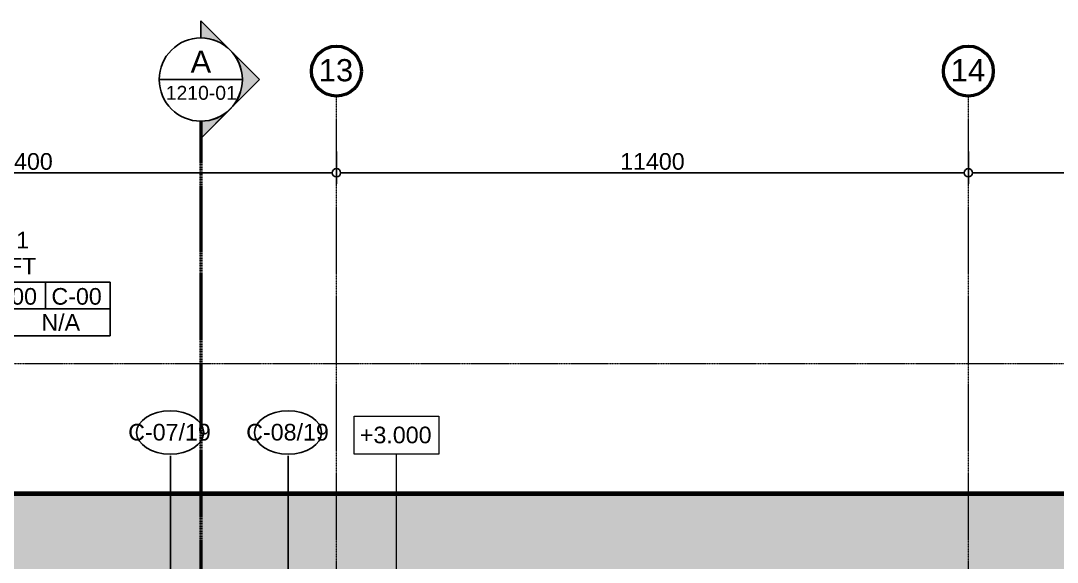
# Model space of a CAD drawing. Header units: millimetres. Extents: x -794868 to -715506, y -16735 to 22434.
# Drawn here: x -784577 to -765878, y 12675 to 22434 of the extents above; entities that cross this region are included whole.
import ezdxf

# ---------------------------------------------------------------- set-up
doc = ezdxf.new("R2010")
doc.units = ezdxf.units.MM
doc.linetypes.add('DPA_Grid _ Level 100', pattern=[10, 5.5, -1.6, 1.3, -1.6])
for name, color, linetype, lineweight in [('A-ANNO-DIMS', 1, 'Continuous', 9), ('A-ANNO-NOTE', 3, 'Continuous', 25), ('A-ROOM-IDEN', 3, 'Continuous', 25), ('A-ROOM-LINE', 3, 'Continuous', 25), ('A-WALL', 5, 'Continuous', 35), ('A-WALL-PATT', 1, 'Continuous', 35), ('G-ANNO-SECL', 3, 'Continuous', 9), ('G-ANNO-TEXT', 3, 'Continuous', 9), ('S-GRID', 251, 'Continuous', 9), ('S-GRID-IDEN', 3, 'Continuous', 50), ('WALL-E', 2, 'Continuous', 35)]:
    doc.layers.add(name, color=color, linetype=linetype, lineweight=lineweight)
doc.styles.add('Arial', font='arial.ttf', dxfattribs={"height": 400})
doc.styles.add('Arial_1', font='arial.ttf', dxfattribs={"height": 250})
doc.styles.add('Arial_2', font='arial.ttf', dxfattribs={"height": 300})
doc.dimstyles.new('DPA-DIM-3_0_C-C', dxfattribs={"dimscale": 304.8, "dimtxt": 306.07782, "dimasz": 0.492126, "dimexe": 0.656168, "dimexo": 0.0625, "dimgap": 0.164042, "dimtad": 1, "dimdec": 0, "dimzin": 0, "dimdsep": 46, "dimtxsty": 'Arial_2', "dimblk1": 'DOTBLANK', "dimblk2": 'DOTBLANK', "dimsah": 1, "dimcen": 0.09, "dimdle": 0.656168, "dimadec": 8, "dimazin": 0, "dimtfac": 1, "dimtdec": 4, "dimtix": 1, "dimtmove": 0, "dimatfit": 3, "dimfxl": 1.312336, "dimfxlon": 1, "dimtvp": 1, "dimtolj": 1, "dimtzin": 0, "dimarcsym": 2})

# ---------------------------------------------------------------- blocks, each defined once
blk = doc.blocks.new('Section - Section Head-531884-4262-01 ENLARGED UPPER PLATFORM LEVEL - REFLECTED CEILING PLAN - SHEET 3')
at = {"layer": 'G-ANNO-SECL'}
h = blk.add_hatch(color=256, dxfattribs=at)
edge = h.paths.add_edge_path()
edge.add_line((-12.8, 5.3), (-7.5, 10.61))
edge.add_line((-7.5, 10.61), (-2.2, 5.3))
edge.add_arc((-7.5, 0), 7.5, 45, 135)
h = blk.add_hatch(color=256, dxfattribs=at)
edge = h.paths.add_edge_path()
edge.add_arc((-7.5, 0), 7.5, 0, 45)
edge.add_line((-2.2, 5.3), (3.11, 0))
edge.add_line((3.11, 0), (0, 0))
edge = h.paths.add_edge_path()
edge.add_line((-15, 0), (-18.11, 0))
edge.add_line((-18.11, 0), (-12.8, 5.3))
edge.add_arc((-7.5, 0), 7.5, 135, 180)
at = {"layer": 'G-ANNO-SECL', "lineweight": 25}
for p, q in [((-7.5, 10.61), (-18.11, 0)), ((-7.5, 10.61), (-12.8, 5.3)), ((3.11, 0), (-7.5, 10.61)), ((-2.2, 5.3), (-7.5, 10.61)), ((-12.8, 5.3), (-18.11, 0)), ((3.11, 0), (-2.2, 5.3)), ((-18.11, 0), (-15, 0)), ((-18.11, 0), (-15, 0)), ((0, 0), (3.11, 0)), ((0, 0), (3.11, 0))]:
    blk.add_line(p, q, dxfattribs=at)
blk.add_circle((-7.5, 0), 7.5, dxfattribs=at)
for start, end in [(45, 135), (135, 180), (0, 45)]:
    blk.add_arc((-7.5, 0), 7.5, start, end, dxfattribs=at)
blk = doc.blocks.new('DPA_Room Tag Box - Standard-4486259-4262-01 ENLARGED UPPER PLATFORM LEVEL - REFLECTED CEILING PLAN - SHEET 3')
at = {"layer": 'A-ROOM-LINE'}
for p, q in [((-17.5, -2.94), (-17.5, -12.6)), ((-17.5, -2.94), (17.5, -2.94)), ((-5.83, -2.94), (-5.83, -7.77)), ((5.83, -2.94), (5.83, -7.77)), ((17.5, -2.94), (17.5, -12.6)), ((-17.5, -7.77), (17.5, -7.77)), ((0, -7.77), (0, -12.6)), ((-17.5, -12.6), (17.5, -12.6))]:
    blk.add_line(p, q, dxfattribs=at)
blk = doc.blocks.new('Ceiling Tags - Ceiling Tags-9510765-4262-01 ENLARGED UPPER PLATFORM LEVEL - REFLECTED CEILING PLAN - SHEET 3')
at = {"layer": 'A-ANNO-NOTE'}
blk.add_ellipse((0, 0), major_axis=(6.05, 0), ratio=0.646436, dxfattribs=at)
blk = doc.blocks.new('Grid - 100 Scale-2291345-4262-01 ENLARGED UPPER PLATFORM LEVEL - REFLECTED CEILING PLAN - SHEET 3')
at = {"layer": 'S-GRID-IDEN'}
blk.add_circle((0, 0), 4.5, dxfattribs=at)
blk = doc.blocks.new('_DotBlank')
at = {"color": 0, "linetype": 'ByBlock', "lineweight": -2}
blk.add_line((-0.5, 0), (-1, 0), dxfattribs=at)
blk.add_circle((0, 0), 0.5, dxfattribs=at)
blk = doc.blocks.new('*D1979')
at = {"layer": 'A-ANNO-DIMS', "color": 0, "lineweight": -2, "transparency": 16777216}
for p, q in [((-45600, 16496), (-45600, 15915)), ((-34200, 16496), (-34200, 15915)), ((-45450, 16115), (-34350, 16115))]:
    blk.add_line(p, q, dxfattribs=at)
at = {"layer": 'Defpoints', "color": 0, "transparency": 16777216}
for p in [(-45600, 16515), (-34200, 16515), (-34200, 16115)]:
    blk.add_point(p, dxfattribs=at)
at = {"layer": 'A-ANNO-DIMS', "color": 0, "lineweight": -2, "transparency": 16777216, "xscale": 150, "yscale": 150, "zscale": 150, "rotation": 180}
blk.add_blockref('_DotBlank', (-45600, 16115), dxfattribs=at)
at = {"layer": 'A-ANNO-DIMS', "color": 0, "lineweight": -2, "transparency": 16777216, "xscale": 150, "yscale": 150, "zscale": 150}
blk.add_blockref('_DotBlank', (-34200, 16115), dxfattribs=at)
at = {"layer": 'A-ANNO-DIMS', "color": 0, "transparency": 16777216, "insert": (-39900, 16318), "char_height": 300, "width": 1384.41, "attachment_point": 5, "style": 'Arial_2'}
blk.add_mtext('\\A1;11400', dxfattribs=at)
blk = doc.blocks.new('*D1980')
at = {"layer": 'A-ANNO-DIMS', "color": 0, "lineweight": -2, "transparency": 16777216}
for p, q in [((-34200, 16496), (-34200, 15915)), ((-22800, 16496), (-22800, 15915)), ((-34050, 16115), (-22950, 16115))]:
    blk.add_line(p, q, dxfattribs=at)
at = {"layer": 'Defpoints', "color": 0, "transparency": 16777216}
for p in [(-34200, 16515), (-22800, 16515), (-22800, 16115)]:
    blk.add_point(p, dxfattribs=at)
at = {"layer": 'A-ANNO-DIMS', "color": 0, "lineweight": -2, "transparency": 16777216, "xscale": 150, "yscale": 150, "zscale": 150, "rotation": 180}
blk.add_blockref('_DotBlank', (-34200, 16115), dxfattribs=at)
at = {"layer": 'A-ANNO-DIMS', "color": 0, "lineweight": -2, "transparency": 16777216, "xscale": 150, "yscale": 150, "zscale": 150}
blk.add_blockref('_DotBlank', (-22800, 16115), dxfattribs=at)
at = {"layer": 'A-ANNO-DIMS', "color": 0, "transparency": 16777216, "insert": (-28500, 16318), "char_height": 300, "width": 1384.41, "attachment_point": 5, "style": 'Arial_2'}
blk.add_mtext('\\A1;11400', dxfattribs=at)
blk = doc.blocks.new('*D1981')
at = {"layer": 'A-ANNO-DIMS', "color": 0, "lineweight": -2, "transparency": 16777216}
for p, q in [((-22800, 16496), (-22800, 15915)), ((-11400, 16496), (-11400, 15915)), ((-22650, 16115), (-11550, 16115))]:
    blk.add_line(p, q, dxfattribs=at)
at = {"layer": 'Defpoints', "color": 0, "transparency": 16777216}
for p in [(-22800, 16515), (-11400, 16515), (-11400, 16115)]:
    blk.add_point(p, dxfattribs=at)
at = {"layer": 'A-ANNO-DIMS', "color": 0, "lineweight": -2, "transparency": 16777216, "xscale": 150, "yscale": 150, "zscale": 150, "rotation": 180}
blk.add_blockref('_DotBlank', (-22800, 16115), dxfattribs=at)
at = {"layer": 'A-ANNO-DIMS', "color": 0, "lineweight": -2, "transparency": 16777216, "xscale": 150, "yscale": 150, "zscale": 150}
blk.add_blockref('_DotBlank', (-11400, 16115), dxfattribs=at)
at = {"layer": 'A-ANNO-DIMS', "color": 0, "transparency": 16777216, "insert": (-17100, 16318), "char_height": 300, "width": 1384.41, "attachment_point": 5, "style": 'Arial_2'}
blk.add_mtext('\\A1;11400', dxfattribs=at)
blk = doc.blocks.new('*U1978')
at = {"layer": 'S-GRID', "linetype": 'DPA_Grid _ Level 100'}
for p, q in [((-34200, -19375), (-34200, 17498.2)), ((-22800, -19375), (-22800, 17498.2)), ((23665.1, 12673), (-49286.1, 12673))]:
    blk.add_line(p, q, dxfattribs=at)
at = {"layer": 'S-GRID-IDEN', "xscale": 99.99999999999993, "yscale": 99.99999999999993, "zscale": 99.99999999999993}
for p in [(-34200, 17948.2), (-22800, 17948.2)]:
    blk.add_blockref('Grid - 100 Scale-2291345-4262-01 ENLARGED UPPER PLATFORM LEVEL - REFLECTED CEILING PLAN - SHEET 3', p, dxfattribs=at)
at = {"layer": 'S-GRID-IDEN', "lineweight": 9, "char_height": 400, "width": 753.586, "attachment_point": 1, "style": 'Arial'}
for s, insert in [('13', (-34518.8, 18164)), ('14', (-23118.8, 18164))]:
    blk.add_mtext(s, dxfattribs=dict(at, insert=insert))
at = {"layer": 'A-ANNO-DIMS'}
for base, p1, p2, picture, middle in [((-34200, 16115), (-45600, 16515), (-34200, 16515), '*D1979', (-39900, 16318.2)), ((-22800, 16115), (-34200, 16515), (-22800, 16515), '*D1980', (-28500, 16318.2)), ((-11400, 16115), (-22800, 16515), (-11400, 16515), '*D1981', (-17100, 16318.2))]:
    dim = blk.add_linear_dim(base=base, p1=p1, p2=p2, dimstyle='DPA-DIM-3_0_C-C', override={"dimpost": '<>', "dimfxl": 11400}, dxfattribs=at)
    dim.commit()
    dim.dimension.update_dxf_attribs({"geometry": picture, "text_midpoint": middle})

msp = doc.modelspace()

# ---------------------------------------------------------------- hatches: boundary and pattern name
at = {"layer": 'A-WALL-PATT', "lineweight": 9}
h = msp.add_hatch(dxfattribs=at)
h.set_pattern_fill('FP_1', color=256, style=0, pattern_type=2)
h.set_pattern_definition([(50, (0, 0), (728.7365, -63.7558), [76.2, -838.2]), (355, (0, 0), (-140.9716, 764.2276), [60.96, -670.56]), (100.451, (60.7, -5.3), (587.77, 700.46675), [64.76, -712.36]), (46.184, (0, 203.2), (1084.3162, -168.171), [114.3, -1257.3]), (96.636, (90.4, 189.2), (949.6099, 989.7098), [97.14, -1068.54]), (351.184, (0, 203.2), (949.6206, 989.7012), [91.44, -1005.84]), (21, (101.6, 152.4), (606.45787, -409.06057), [76.2, -838.2]), (326, (101.6, 152.4), (247.20834, 736.7529), [60.96, -670.56]), (71.451, (152.14, 118.3), (853.66825, 327.6855), [64.76, -712.36]), (37.5, (0, 0), (12.35469, 338.22012), [33.528, -628.904, 33.528, -647.192, -673.1]), (37.5, (0, 0), (12.35469, 338.22012), [-1343.152, 33.528, -639.572]), (7.5, (0, 0), (267.27887, 400.72213), [33.528, -354.584, 33.528, -613.664, -256.54]), (7.5, (0, 0), (267.27887, 400.72213), [-1035.304, 33.528, -223.012]), (327.5, (-226.57, 0), (542.36333, -22.91534), [33.528, -220.472, 33.528, -758.952, -1051.56]), (327.5, (-226.57, 0), (542.36333, -22.91534), [-1046.48, 33.528, -1018.032]), (317.5, (-328.17, 0), (592.51696, 101.7071), [33.528, -296.672, 33.528, -492.76, -746.76]), (317.5, (-328.17, 0), (592.51696, 101.7071), [-856.488, 33.528, -713.232])])
h.paths.add_polyline_path([(-745022, 12414), (-745022, 13914), (-790484, 13914), (-790484, 12414), (-747043, 12414)])

# ---------------------------------------------------------------- linework, layer by layer
at = {"layer": 'A-ANNO-NOTE'}
for p, q in [((-781878, 7597), (-781878, 14591)), ((-779750, 7597), (-779750, 14591))]:
    msp.add_line(p, q, dxfattribs=at)
at = {"layer": 'A-WALL', "color": 7, "lineweight": 70}
msp.add_line((-790484, 13914), (-745022, 13914), dxfattribs=at)
at = {"layer": 'G-ANNO-SECL', "lineweight": 25}
msp.add_line((-782079, 21374), (-780579, 21374), dxfattribs=at)
at = {"layer": 'G-ANNO-SECL', "linetype": 'DPA_Grid _ Level 100', "lineweight": 50}
msp.add_line((-781329, 20624), (-781329, -16535), dxfattribs=at)
at = {"layer": 'G-ANNO-TEXT', "color": 10}
msp.add_line((-777798, 7297), (-777798, 14624), dxfattribs=at)
at = {"layer": 'G-ANNO-TEXT', "color": 10, "flags": 128}
msp.add_lwpolyline([(-778562, 15306), (-777033, 15306), (-777033, 14624), (-778562, 14624)], close=True, dxfattribs=at)
at = {"layer": 'WALL-E'}
for p, q in [((-790484, 13914), (-743521, 13914)), ((-743521, 13914), (-790484, 13914))]:
    msp.add_line(p, q, dxfattribs=at)

# ---------------------------------------------------------------- block references
msp.add_blockref('*U1978', (-744682, 3579))
at = {"layer": 'A-ANNO-NOTE', "xscale": 100, "yscale": 100, "zscale": 100}
for p in [(-781882, 15013), (-779754, 15013)]:
    msp.add_blockref('Ceiling Tags - Ceiling Tags-9510765-4262-01 ENLARGED UPPER PLATFORM LEVEL - REFLECTED CEILING PLAN - SHEET 3', p, dxfattribs=at)
at = {"layer": 'A-ROOM-IDEN', "xscale": 99.99999999999993, "yscale": 99.99999999999993, "zscale": 99.99999999999993}
msp.add_blockref('DPA_Room Tag Box - Standard-4486259-4262-01 ENLARGED UPPER PLATFORM LEVEL - REFLECTED CEILING PLAN - SHEET 3', (-784714, 18018), dxfattribs=at)
at = {"layer": 'G-ANNO-SECL', "lineweight": 25, "xscale": 99.99999999999993, "yscale": 99.99999999999993, "zscale": 99.99999999999993, "rotation": 269.9999999999996}
msp.add_blockref('Section - Section Head-531884-4262-01 ENLARGED UPPER PLATFORM LEVEL - REFLECTED CEILING PLAN - SHEET 3', (-781329, 20624), dxfattribs=at)

# ---------------------------------------------------------------- texts
at = {"layer": 'A-ANNO-NOTE', "lineweight": 9, "char_height": 300, "width": 1835.86, "attachment_point": 1, "style": 'Arial_2'}
for s, insert in [('C-07/19', (-782639, 15169)), ('C-08/19', (-780510, 15169))]:
    msp.add_mtext(s, dxfattribs=dict(at, insert=insert))
at = {"layer": 'A-ROOM-IDEN', "lineweight": 9, "char_height": 300, "attachment_point": 1, "style": 'Arial_2'}
for s, insert, width in [('L.1', (-785011, 18630), 721.52), ('LIFT', (-785158, 18161), 1066.24), ('S-00', (-785169, 17617), 1090.29), ('C-00', (-784024, 17617), 1114.35), ('N/A', (-784205, 17148), 857.81)]:
    msp.add_mtext(s, dxfattribs=dict(at, insert=insert, width=width))
at = {"layer": 'G-ANNO-SECL', "lineweight": 25, "attachment_point": 1}
for s, insert, char_height, width, style in [('A', (-781514, 21896), 400, 456.96, 'Arial'), ('1210-01', (-781961, 21260), 250, 1539.24, 'Arial_1')]:
    msp.add_mtext(s, dxfattribs=dict(at, insert=insert, char_height=char_height, width=width, style=style))
at = {"layer": 'G-ANNO-TEXT', "color": 7, "insert": (-778459, 15119), "char_height": 300, "width": 1595.36, "attachment_point": 1, "style": 'Arial_2'}
msp.add_mtext('+3.000', dxfattribs=at)

doc.saveas('drawing.dxf')
